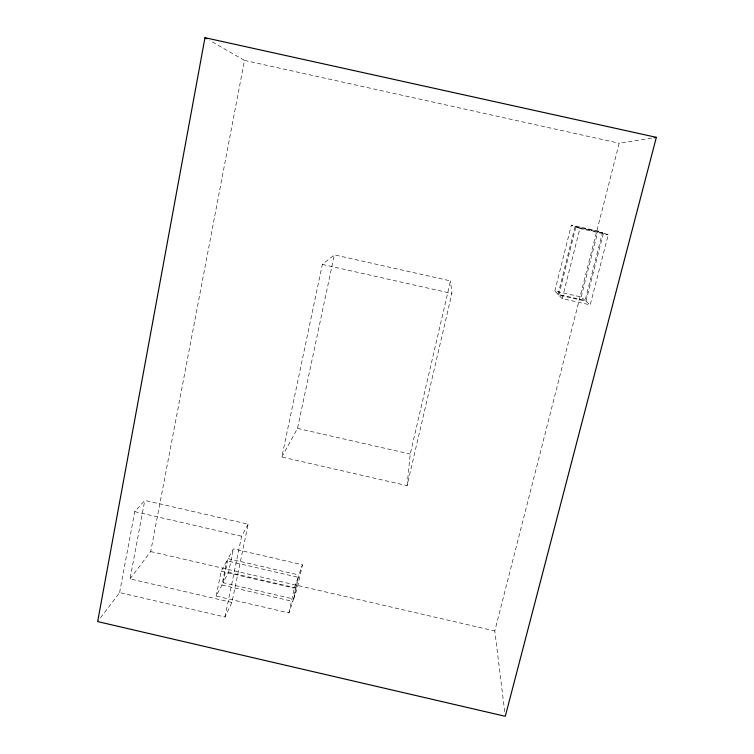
<?xml version="1.0" encoding="UTF-8"?>
<svg xmlns="http://www.w3.org/2000/svg" width="754" height="754" viewBox="0 0 754 754"><rect width="100%" height="100%" fill="white"/><g stroke="black" fill="none" stroke-linecap="round" stroke-linejoin="round"><path stroke-width="0.57" stroke-dasharray="3.77 2.83" d="M407.075 485.614L410.223 454.068L450.506 280.903L334.333 254.843L322.344 264.409L281.808 457.009L407.075 485.614L451.91 293.504L450.506 280.903M119.613 592.597L134.73 511.646L144.777 500.411L248.141 524.162L231.93 602.465L224.956 617.008L119.613 592.597L98.359 620.655M231.93 602.465L130.008 578.884L144.777 500.411M130.008 578.884L150.706 551.56L244.466 60.405L209.829 40.49M216.134 596.065L221.186 571.278L226.869 560.825L298.103 577.253L292.835 601.4L288.942 612.908L216.134 596.065L221.921 585.019L226.869 560.825M223.127 582.719L228.047 558.657L233.382 548.846L302.42 564.755L297.302 588.214L293.645 599.015L223.127 582.719L228.556 572.343L233.382 548.846M224.956 617.008L241.619 536.235L248.141 524.162M281.808 457.009L297.51 428.395L334.333 254.843M288.942 612.908L294.324 588.158L298.103 577.253M293.645 599.015L298.886 574.991L302.42 564.755M554.821 291.063L571.362 225.088L597.988 231.026L602.455 232.675L585.104 300.422L558.045 294.362L554.821 291.063L581.155 296.963L585.104 300.422M558.045 294.362L575.076 226.577L571.362 225.088M558.761 295.087L575.896 226.907L603.445 233.043L608.224 234.814L590.203 304.889L562.201 298.612L558.761 295.087L585.981 301.195L590.203 304.889M562.201 298.612L579.883 228.5L575.896 226.907M504.718 711.738L494.794 630.975L619.204 143.232L651.908 138.039M581.155 296.963L597.988 231.026M585.981 301.195L603.445 233.043M244.466 60.405L619.204 143.232M575.076 226.577L602.455 232.675M579.883 228.5L608.224 234.814M322.344 264.409L451.91 293.504M297.51 428.395L410.223 454.068M134.73 511.646L241.619 536.235M228.047 558.657L298.886 574.991M150.706 551.56L494.794 630.975M228.556 572.343L297.302 588.214M221.186 571.278L294.324 588.158M221.921 585.019L292.835 601.4"/><path stroke-width="1.13" d="M204.984 37.7L97.652 621.588L505.284 716.3L656.348 137.341L204.984 37.7L206.926 38.812M654.133 137.69L656.348 137.341"/></g></svg>
